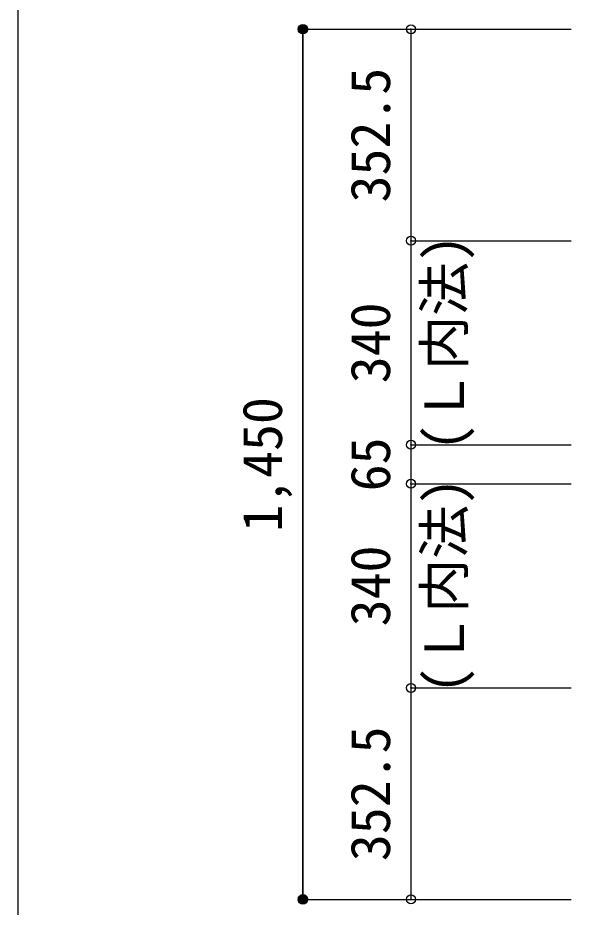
# Model space of a CAD drawing. Units: millimetres at full size, sheet at 1:30. Extents: x -5973 to 5954, y -4195 to 4201.
# Drawn here: x -5973 to -5051, y -2480 to -998 of the extents above; entities that cross this region are included whole.
import ezdxf
from ezdxf.enums import TextEntityAlignment as Align

# ---------------------------------------------------------------- set-up
doc = ezdxf.new("R2010")
doc.units = ezdxf.units.MM
doc.header["$LTSCALE"] = 30
doc.header["$PDMODE"] = 32
doc.header["$PDSIZE"] = 15
for name, color, linetype in [('0-7_文字', 4, 'Continuous'), ('0-D_寸法', 4, 'Continuous'), ('F-0_枠', 6, 'Continuous')]:
    doc.layers.add(name, color=color, linetype=linetype)
doc.styles.add('ＭＳ ゴシック', font='')
doc.styles.get('ＭＳ ゴシック').set_extended_font_data('MS Gothic')

msp = doc.modelspace()

# ---------------------------------------------------------------- linework, layer by layer
at = {"layer": '0-D_寸法'}
for p, q in [((-5497.84, -1017.16), (-5317.84, -1017.16)), ((-5497.84, -1017.16), (-5317.84, -1017.16)), ((-5497.84, -1017.16), (-5497.84, -2467.16)), ((-5497.84, -2467.16), (-5497.84, -1017.16)), ((-5317.84, -1017.16), (-5317.84, -1369.66)), ((-5317.84, -1017.16), (-5050.8, -1017.16)), ((-5317.84, -1369.66), (-5050.8, -1369.66)), ((-5317.84, -1369.66), (-5317.84, -1709.66)), ((-5317.84, -1709.66), (-5050.8, -1709.66)), ((-5317.84, -1709.66), (-5317.84, -1774.66)), ((-5317.84, -1774.66), (-5050.8, -1774.66)), ((-5317.84, -1774.66), (-5317.84, -2114.66)), ((-5317.84, -2114.66), (-5050.8, -2114.66)), ((-5317.84, -2114.66), (-5317.84, -2467.16)), ((-5497.84, -2467.16), (-5317.84, -2467.16)), ((-5317.84, -2467.16), (-5050.8, -2467.16)), ((-5317.84, -2467.16), (-5050.8, -2467.16))]:
    msp.add_line(p, q, dxfattribs=at)
for centre, radius in [((-5497.84, -1017.16), 8), ((-5497.84, -1017.16), 7.2), ((-5497.84, -1017.16), 6.4), ((-5497.84, -1017.16), 5.6), ((-5497.84, -1017.16), 4.8), ((-5497.84, -1017.16), 4), ((-5497.84, -1017.16), 3.2), ((-5497.84, -1017.16), 2.4), ((-5497.84, -1017.16), 1.6), ((-5497.84, -1017.16), 0.8), ((-5497.84, -2467.16), 8), ((-5497.84, -2467.16), 7.2), ((-5497.84, -2467.16), 6.4), ((-5497.84, -2467.16), 5.6), ((-5497.84, -2467.16), 4.8), ((-5497.84, -2467.16), 4), ((-5497.84, -2467.16), 3.2), ((-5497.84, -2467.16), 2.4), ((-5497.84, -2467.16), 1.6), ((-5497.84, -2467.16), 0.8)]:
    msp.add_circle(centre, radius, dxfattribs=at)
at = {"layer": '0-D_寸法', "color": 7}
for p in [(-5497.84, -1017.16), (-5317.84, -1017.16), (-5317.84, -1369.66), (-5317.84, -1709.66), (-5317.84, -1774.66), (-5317.84, -2114.66), (-5497.84, -2467.16), (-5317.84, -2467.16)]:
    msp.add_point(p, dxfattribs=at)
at = {"layer": 'F-0_枠'}
msp.add_line((-5972.88, 4201.15), (-5972.88, -4195.24), dxfattribs=at)

# ---------------------------------------------------------------- texts
at = {"layer": '0-7_文字', "style": 'ＭＳ ゴシック'}
for p in [(-5209.81, -1719.78), (-5209.81, -2124.55)]:
    msp.add_text('(Ｌ内法)', height=65.98, rotation=90, dxfattribs=at).set_placement(p, align=Align.BOTTOM_LEFT)
at = {"layer": '0-D_寸法', "style": 'ＭＳ ゴシック'}
for s, p in [('352.5', (-5332.84, -1305.91)), ('340', (-5332.84, -1607.16)), ('1,450', (-5512.84, -1854.66)), ('65', (-5332.84, -1787.16)), ('340', (-5332.84, -2012.16)), ('352.5', (-5332.84, -2403.41))]:
    msp.add_text(s, height=65.98, rotation=90, dxfattribs=at).set_placement(p, align=Align.BOTTOM_LEFT)

doc.saveas('drawing.dxf')
